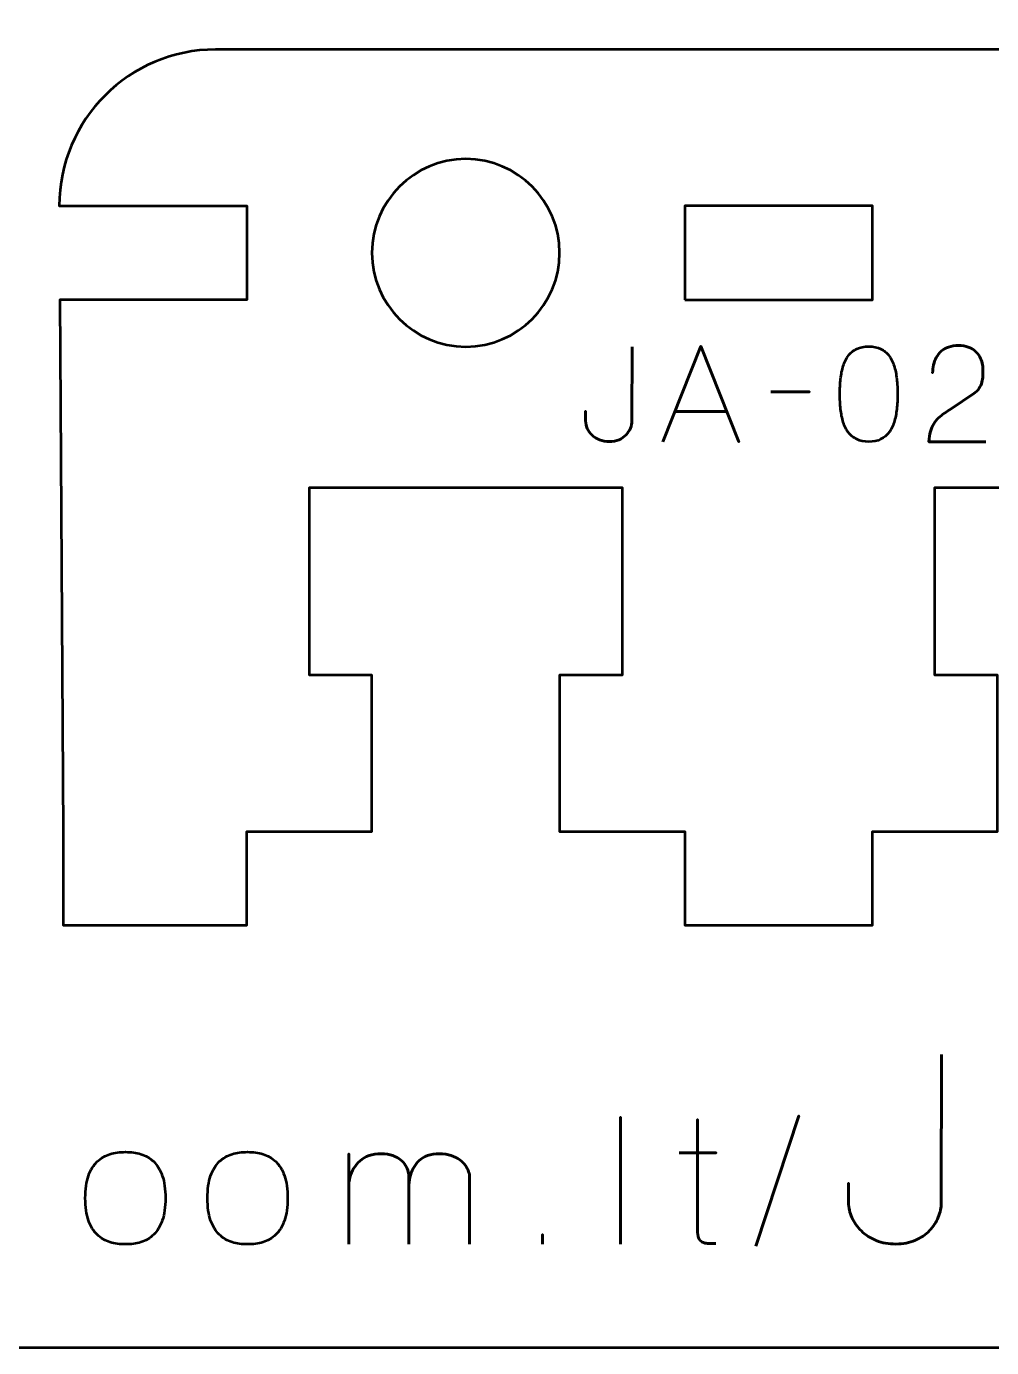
# Model space of a CAD drawing. Header units: centimetres. Extents: x -21 to 0, y -29.7 to 0.
# Drawn here: x -5.555 to -2.469, y -29.7 to -25.476 of the extents above; entities that cross this region are included whole.
import ezdxf

# ---------------------------------------------------------------- set-up
doc = ezdxf.new("R2010")
doc.units = ezdxf.units.CM
doc.header["$MEASUREMENT"] = 0
doc.layers.add('Layer 1', color=7, linetype='Continuous')

msp = doc.modelspace()

# ---------------------------------------------------------------- linework, layer by layer
at = {"layer": 'Layer 1', "color": 250, "lineweight": 53}
msp.add_lwpolyline([(-3.45, -26.35005), (-2.85, -26.35005), (-2.85, -26.05005), (-3.45, -26.05005), (-3.45, -26.35005)], close=True, dxfattribs=at)
at = {"layer": 'Layer 1', "color": 22, "lineweight": 53}
msp.add_open_spline([(-21.00003, -29.19995), (-21.00003, -29.19995), (-21.00003, -0.49992), (-21.00003, -0.49992), (-21.00003, -0.49992), (-21.00003, -0.22295), (-20.77694, 0.00004), (-20.49994, 0.00004), (-20.49994, 0.00004), (-20.49994, 0.00004), (-0.50008, 0.00004), (-0.50008, 0.00004), (-0.50008, 0.00004), (-0.22294, 0.00004), (0.00002, -0.22295), (0.00002, -0.49992), (0.00002, -0.49992), (0.00002, -0.49992), (0.00002, -29.19995), (0.00002, -29.19995), (0.00002, -29.19995), (0.00002, -29.47695), (-0.22294, -29.70004), (-0.50008, -29.70004), (-0.50008, -29.70004), (-0.50008, -29.70004), (-20.49994, -29.70004), (-20.49994, -29.70004), (-20.49994, -29.70004), (-20.77694, -29.70004), (-21.00003, -29.47695), (-21.00003, -29.19995)], degree=3, knots=[0, 0, 0, 0, 0.125, 0.125, 0.125, 0.125, 0.25, 0.25, 0.25, 0.25, 0.375, 0.375, 0.375, 0.375, 0.5, 0.5, 0.5, 0.5, 0.625, 0.625, 0.625, 0.625, 0.75, 0.75, 0.75, 0.75, 0.875, 0.875, 0.875, 0.875, 1, 1, 1, 1], dxfattribs=at)
at = {"layer": 'Layer 1', "color": 114, "lineweight": 53}
msp.add_open_spline([(-1.45, -28.05005), (-1.45, -28.05005), (-1.85, -28.05006), (-1.85, -28.05006), (-1.85, -28.05006), (-1.85, -28.05006), (-1.85, -27.55005), (-1.85, -27.55005), (-1.85, -27.55005), (-1.85, -27.55005), (-1.65, -27.55004), (-1.65, -27.55004), (-1.65, -27.55004), (-1.65, -27.55004), (-1.65, -26.95005), (-1.65, -26.95005), (-1.65, -26.95005), (-2.03333, -26.95005), (-2.26667, -26.95005), (-2.65, -26.95005), (-2.65, -26.95005), (-2.65, -26.95005), (-2.65, -27.55004), (-2.65, -27.55004), (-2.65, -27.55004), (-2.65, -27.55004), (-2.45, -27.55005), (-2.45, -27.55005), (-2.45, -27.55005), (-2.45, -27.55005), (-2.45, -28.05005), (-2.45, -28.05005), (-2.45, -28.05005), (-2.45, -28.05005), (-2.85, -28.05005), (-2.85, -28.05005), (-2.85, -28.05005), (-2.85, -28.05005), (-2.85, -28.35005), (-2.85, -28.35005), (-2.85, -28.35005), (-2.85, -28.35005), (-3.45, -28.35005), (-3.45, -28.35005), (-3.45, -28.35005), (-3.45, -28.35005), (-3.45, -28.05005), (-3.45, -28.05005), (-3.45, -28.05005), (-3.45, -28.05005), (-3.85, -28.05006), (-3.85, -28.05006), (-3.85, -28.05006), (-3.85, -28.05006), (-3.85, -27.55005), (-3.85, -27.55005), (-3.85, -27.55005), (-3.85, -27.55005), (-3.65, -27.55004), (-3.65, -27.55004), (-3.65, -27.55004), (-3.65, -27.55004), (-3.65, -26.95005), (-3.65, -26.95005), (-3.65, -26.95005), (-4.03333, -26.95005), (-4.26667, -26.95005), (-4.65, -26.95005), (-4.65, -26.95005), (-4.65, -26.95005), (-4.65, -27.55004), (-4.65, -27.55004), (-4.65, -27.55004), (-4.65, -27.55004), (-4.45, -27.55005), (-4.45, -27.55005), (-4.45, -27.55005), (-4.45, -27.55005), (-4.45, -28.05005), (-4.45, -28.05005), (-4.45, -28.05005), (-4.45, -28.05005), (-4.85, -28.05005), (-4.85, -28.05005), (-4.85, -28.05005), (-4.85, -28.05005), (-4.85, -28.35005), (-4.85, -28.35005), (-4.85, -28.35005), (-4.85, -28.35005), (-5.4375, -28.35005), (-5.4375, -28.35005), (-5.4375, -28.35005), (-5.4375, -28.35005), (-5.4375, -28.05005), (-5.4375, -28.05005), (-5.4375, -28.05005), (-5.4375, -28.05005), (-5.44812, -26.35005), (-5.44812, -26.35005), (-5.44812, -26.35005), (-5.44812, -26.35005), (-4.85, -26.35005), (-4.85, -26.35005), (-4.85, -26.35005), (-4.85, -26.35005), (-4.85, -26.05005), (-4.85, -26.05005), (-4.85, -26.05005), (-4.85, -26.05005), (-5.45, -26.05005), (-5.45, -26.05005), (-5.45, -26.05005), (-5.45, -25.77396), (-5.22609, -25.55005), (-4.95, -25.55005), (-4.95, -25.55005), (-4.95, -25.55005), (-1.35, -25.55005), (-1.35, -25.55005), (-1.35, -25.55005), (-1.07391, -25.55005), (-0.85, -25.77396), (-0.85, -26.05005), (-0.85, -26.05005), (-0.85, -26.05005), (-1.45, -26.05005), (-1.45, -26.05005), (-1.45, -26.05005), (-1.45, -26.05005), (-1.45, -26.35005), (-1.45, -26.35005), (-1.45, -26.35005), (-1.45, -26.35005), (-0.85, -26.35005), (-0.85, -26.35005), (-0.85, -26.35005), (-0.85, -26.35005), (-0.85, -28.05006), (-0.85, -28.05006), (-0.85, -28.05006), (-0.85, -28.05006), (-0.85, -28.05005), (-0.85, -28.05005), (-0.85, -28.05005), (-0.85, -28.05005), (-0.85, -28.35005), (-0.85, -28.35005), (-0.85, -28.35005), (-0.85, -28.35005), (-1.45, -28.35005), (-1.45, -28.35005), (-1.45, -28.35005), (-1.45, -28.35005), (-1.45, -28.05005), (-1.45, -28.05005)], degree=3, knots=[0, 0, 0, 0, 0.025641, 0.025641, 0.025641, 0.025641, 0.0512821, 0.0512821, 0.0512821, 0.0512821, 0.0769231, 0.0769231, 0.0769231, 0.0769231, 0.1025641, 0.1025641, 0.1025641, 0.1025641, 0.1282051, 0.1282051, 0.1282051, 0.1282051, 0.1538462, 0.1538462, 0.1538462, 0.1538462, 0.1794872, 0.1794872, 0.1794872, 0.1794872, 0.2051282, 0.2051282, 0.2051282, 0.2051282, 0.2307692, 0.2307692, 0.2307692, 0.2307692, 0.2564103, 0.2564103, 0.2564103, 0.2564103, 0.2820513, 0.2820513, 0.2820513, 0.2820513, 0.3076923, 0.3076923, 0.3076923, 0.3076923, 0.3333333, 0.3333333, 0.3333333, 0.3333333, 0.3589744, 0.3589744, 0.3589744, 0.3589744, 0.3846154, 0.3846154, 0.3846154, 0.3846154, 0.4102564, 0.4102564, 0.4102564, 0.4102564, 0.4358974, 0.4358974, 0.4358974, 0.4358974, 0.4615385, 0.4615385, 0.4615385, 0.4615385, 0.4871795, 0.4871795, 0.4871795, 0.4871795, 0.5128205, 0.5128205, 0.5128205, 0.5128205, 0.5384615, 0.5384615, 0.5384615, 0.5384615, 0.5641026, 0.5641026, 0.5641026, 0.5641026, 0.5897436, 0.5897436, 0.5897436, 0.5897436, 0.6153846, 0.6153846, 0.6153846, 0.6153846, 0.6410256, 0.6410256, 0.6410256, 0.6410256, 0.6666667, 0.6666667, 0.6666667, 0.6666667, 0.6923077, 0.6923077, 0.6923077, 0.6923077, 0.7179487, 0.7179487, 0.7179487, 0.7179487, 0.7435897, 0.7435897, 0.7435897, 0.7435897, 0.7692308, 0.7692308, 0.7692308, 0.7692308, 0.7948718, 0.7948718, 0.7948718, 0.7948718, 0.8205128, 0.8205128, 0.8205128, 0.8205128, 0.8461538, 0.8461538, 0.8461538, 0.8461538, 0.8717949, 0.8717949, 0.8717949, 0.8717949, 0.8974359, 0.8974359, 0.8974359, 0.8974359, 0.9230769, 0.9230769, 0.9230769, 0.9230769, 0.9487179, 0.9487179, 0.9487179, 0.9487179, 0.974359, 0.974359, 0.974359, 0.974359, 1, 1, 1, 1], dxfattribs=at)
at = {"layer": 'Layer 1', "color": 250, "lineweight": 53}
msp.add_open_spline([(-3.85, -26.20005), (-3.85, -26.36571), (-3.98434, -26.50005), (-4.15, -26.50005), (-4.15, -26.50005), (-4.31566, -26.50005), (-4.45, -26.36571), (-4.45, -26.20005), (-4.45, -26.20005), (-4.45, -26.03439), (-4.31566, -25.90005), (-4.15, -25.90005), (-4.15, -25.90005), (-3.98434, -25.90005), (-3.85, -26.03439), (-3.85, -26.20005)], degree=3, knots=[0, 0, 0, 0, 0.25, 0.25, 0.25, 0.25, 0.5, 0.5, 0.5, 0.5, 0.75, 0.75, 0.75, 0.75, 1, 1, 1, 1], dxfattribs=at)
at = {"layer": 'Layer 1', "color": 30, "lineweight": 53}
for points, knots in [([(-3.6182, -26.5004), (-3.6182, -26.5004), (-3.61862, -26.73747), (-3.61862, -26.73747), (-3.61862, -26.73747), (-3.61862, -26.74516), (-3.62025, -26.75292), (-3.62335, -26.76061), (-3.62335, -26.76061), (-3.62653, -26.76837), (-3.63118, -26.77543), (-3.63732, -26.78192), (-3.63732, -26.78192), (-3.64353, -26.78834), (-3.65108, -26.79356), (-3.66004, -26.79744), (-3.66004, -26.79744), (-3.66907, -26.80139), (-3.67937, -26.80337), (-3.69101, -26.80351), (-3.69101, -26.80351), (-3.70266, -26.80351), (-3.71317, -26.8016), (-3.72248, -26.79786), (-3.72248, -26.79786), (-3.7318, -26.79405), (-3.73977, -26.78897), (-3.74633, -26.78255), (-3.74633, -26.78255), (-3.75296, -26.77613), (-3.75797, -26.76908), (-3.7615, -26.76124), (-3.7615, -26.76124), (-3.76503, -26.75341), (-3.76679, -26.74551), (-3.76679, -26.73747), (-3.76679, -26.73747), (-3.76679, -26.73747), (-3.76679, -26.70614), (-3.76679, -26.70614), (-3.76679, -26.70614), (-3.76679, -26.70614), (-3.76679, -26.73747), (-3.76679, -26.73747), (-3.76679, -26.73747), (-3.76679, -26.74551), (-3.76503, -26.75341), (-3.7615, -26.76124), (-3.7615, -26.76124), (-3.75797, -26.76908), (-3.75296, -26.77613), (-3.74633, -26.78255), (-3.74633, -26.78255), (-3.73977, -26.78897), (-3.7318, -26.79405), (-3.72248, -26.79786), (-3.72248, -26.79786), (-3.71317, -26.8016), (-3.70266, -26.80351), (-3.69101, -26.80351), (-3.69101, -26.80351), (-3.67937, -26.80337), (-3.66907, -26.80139), (-3.66004, -26.79744), (-3.66004, -26.79744), (-3.65108, -26.79356), (-3.64353, -26.78834), (-3.63732, -26.78192), (-3.63732, -26.78192), (-3.63118, -26.77543), (-3.62653, -26.76837), (-3.62335, -26.76061), (-3.62335, -26.76061), (-3.62025, -26.75292), (-3.61862, -26.74516), (-3.61862, -26.73747), (-3.61862, -26.73747), (-3.61862, -26.73747), (-3.6182, -26.5004), (-3.6182, -26.5004)], [0, 0, 0, 0, 0.05, 0.05, 0.05, 0.05, 0.1, 0.1, 0.1, 0.1, 0.15, 0.15, 0.15, 0.15, 0.2, 0.2, 0.2, 0.2, 0.25, 0.25, 0.25, 0.25, 0.3, 0.3, 0.3, 0.3, 0.35, 0.35, 0.35, 0.35, 0.4, 0.4, 0.4, 0.4, 0.45, 0.45, 0.45, 0.45, 0.5, 0.5, 0.5, 0.5, 0.55, 0.55, 0.55, 0.55, 0.6, 0.6, 0.6, 0.6, 0.65, 0.65, 0.65, 0.65, 0.7, 0.7, 0.7, 0.7, 0.75, 0.75, 0.75, 0.75, 0.8, 0.8, 0.8, 0.8, 0.85, 0.85, 0.85, 0.85, 0.9, 0.9, 0.9, 0.9, 0.95, 0.95, 0.95, 0.95, 1, 1, 1, 1]), ([(-3.51999, -26.80393), (-3.51999, -26.80393), (-3.39892, -26.49871), (-3.39892, -26.49871), (-3.39892, -26.49871), (-3.39892, -26.49871), (-3.27742, -26.80393), (-3.27742, -26.80393), (-3.27742, -26.80393), (-3.27742, -26.80393), (-3.39892, -26.49871), (-3.39892, -26.49871), (-3.39892, -26.49871), (-3.39892, -26.49871), (-3.51999, -26.80393), (-3.51999, -26.80393)], [0, 0, 0, 0, 0.25, 0.25, 0.25, 0.25, 0.5, 0.5, 0.5, 0.5, 0.75, 0.75, 0.75, 0.75, 1, 1, 1, 1]), ([(-2.86171, -26.80393), (-2.8469, -26.80386), (-2.83413, -26.80125), (-2.82347, -26.79617), (-2.82347, -26.79617), (-2.81289, -26.79109), (-2.80407, -26.78382), (-2.79702, -26.77458), (-2.79702, -26.77458), (-2.79003, -26.76527), (-2.78453, -26.75426), (-2.78044, -26.74156), (-2.78044, -26.74156), (-2.77641, -26.72886), (-2.77352, -26.71496), (-2.7719, -26.69972), (-2.7719, -26.69972), (-2.7702, -26.68448), (-2.76936, -26.66846), (-2.76943, -26.65153), (-2.76943, -26.65153), (-2.76936, -26.63467), (-2.7702, -26.61865), (-2.7719, -26.60348), (-2.7719, -26.60348), (-2.77352, -26.58831), (-2.77641, -26.57434), (-2.78044, -26.56164), (-2.78044, -26.56164), (-2.78453, -26.54901), (-2.79003, -26.53801), (-2.79702, -26.52862), (-2.79702, -26.52862), (-2.80407, -26.51931), (-2.81289, -26.51204), (-2.82347, -26.50696), (-2.82347, -26.50696), (-2.83413, -26.50181), (-2.8469, -26.4992), (-2.86171, -26.49913), (-2.86171, -26.49913), (-2.87653, -26.4992), (-2.8893, -26.50181), (-2.89996, -26.50696), (-2.89996, -26.50696), (-2.91054, -26.51204), (-2.91936, -26.51931), (-2.92641, -26.52862), (-2.92641, -26.52862), (-2.9334, -26.53801), (-2.9389, -26.54901), (-2.94299, -26.56164), (-2.94299, -26.56164), (-2.94702, -26.57434), (-2.94991, -26.58831), (-2.95153, -26.60348), (-2.95153, -26.60348), (-2.95322, -26.61865), (-2.95407, -26.63467), (-2.954, -26.65153), (-2.954, -26.65153), (-2.95407, -26.66846), (-2.95322, -26.68448), (-2.95153, -26.69972), (-2.95153, -26.69972), (-2.94991, -26.71496), (-2.94702, -26.72886), (-2.94299, -26.74156), (-2.94299, -26.74156), (-2.9389, -26.75426), (-2.9334, -26.76527), (-2.92641, -26.77458), (-2.92641, -26.77458), (-2.91936, -26.78382), (-2.91054, -26.79109), (-2.89996, -26.79617), (-2.89996, -26.79617), (-2.8893, -26.80125), (-2.87653, -26.80386), (-2.86171, -26.80393)], [0, 0, 0, 0, 0.05, 0.05, 0.05, 0.05, 0.1, 0.1, 0.1, 0.1, 0.15, 0.15, 0.15, 0.15, 0.2, 0.2, 0.2, 0.2, 0.25, 0.25, 0.25, 0.25, 0.3, 0.3, 0.3, 0.3, 0.35, 0.35, 0.35, 0.35, 0.4, 0.4, 0.4, 0.4, 0.45, 0.45, 0.45, 0.45, 0.5, 0.5, 0.5, 0.5, 0.55, 0.55, 0.55, 0.55, 0.6, 0.6, 0.6, 0.6, 0.65, 0.65, 0.65, 0.65, 0.7, 0.7, 0.7, 0.7, 0.75, 0.75, 0.75, 0.75, 0.8, 0.8, 0.8, 0.8, 0.85, 0.85, 0.85, 0.85, 0.9, 0.9, 0.9, 0.9, 0.95, 0.95, 0.95, 0.95, 1, 1, 1, 1]), ([(-2.86171, -26.80393), (-2.8469, -26.80386), (-2.83413, -26.80125), (-2.82347, -26.79617), (-2.82347, -26.79617), (-2.81289, -26.79109), (-2.80407, -26.78382), (-2.79702, -26.77458), (-2.79702, -26.77458), (-2.79003, -26.76527), (-2.78453, -26.75426), (-2.78044, -26.74156), (-2.78044, -26.74156), (-2.77641, -26.72886), (-2.77352, -26.71496), (-2.7719, -26.69972), (-2.7719, -26.69972), (-2.7702, -26.68448), (-2.76936, -26.66846), (-2.76943, -26.65153), (-2.76943, -26.65153), (-2.76936, -26.63467), (-2.7702, -26.61865), (-2.7719, -26.60348), (-2.7719, -26.60348), (-2.77352, -26.58831), (-2.77641, -26.57434), (-2.78044, -26.56164), (-2.78044, -26.56164), (-2.78453, -26.54901), (-2.79003, -26.53801), (-2.79702, -26.52862), (-2.79702, -26.52862), (-2.80407, -26.51931), (-2.81289, -26.51204), (-2.82347, -26.50696), (-2.82347, -26.50696), (-2.83413, -26.50181), (-2.8469, -26.4992), (-2.86171, -26.49913), (-2.86171, -26.49913), (-2.87653, -26.4992), (-2.8893, -26.50181), (-2.89996, -26.50696), (-2.89996, -26.50696), (-2.91054, -26.51204), (-2.91936, -26.51931), (-2.92641, -26.52862), (-2.92641, -26.52862), (-2.9334, -26.53801), (-2.9389, -26.54901), (-2.94299, -26.56164), (-2.94299, -26.56164), (-2.94702, -26.57434), (-2.94991, -26.58831), (-2.95153, -26.60348), (-2.95153, -26.60348), (-2.95322, -26.61865), (-2.95407, -26.63467), (-2.954, -26.65153), (-2.954, -26.65153), (-2.95407, -26.66846), (-2.95322, -26.68448), (-2.95153, -26.69972), (-2.95153, -26.69972), (-2.94991, -26.71496), (-2.94702, -26.72886), (-2.94299, -26.74156), (-2.94299, -26.74156), (-2.9389, -26.75426), (-2.9334, -26.76527), (-2.92641, -26.77458), (-2.92641, -26.77458), (-2.91936, -26.78382), (-2.91054, -26.79109), (-2.89996, -26.79617), (-2.89996, -26.79617), (-2.8893, -26.80125), (-2.87653, -26.80386), (-2.86171, -26.80393)], [0, 0, 0, 0, 0.05, 0.05, 0.05, 0.05, 0.1, 0.1, 0.1, 0.1, 0.15, 0.15, 0.15, 0.15, 0.2, 0.2, 0.2, 0.2, 0.25, 0.25, 0.25, 0.25, 0.3, 0.3, 0.3, 0.3, 0.35, 0.35, 0.35, 0.35, 0.4, 0.4, 0.4, 0.4, 0.45, 0.45, 0.45, 0.45, 0.5, 0.5, 0.5, 0.5, 0.55, 0.55, 0.55, 0.55, 0.6, 0.6, 0.6, 0.6, 0.65, 0.65, 0.65, 0.65, 0.7, 0.7, 0.7, 0.7, 0.75, 0.75, 0.75, 0.75, 0.8, 0.8, 0.8, 0.8, 0.85, 0.85, 0.85, 0.85, 0.9, 0.9, 0.9, 0.9, 0.95, 0.95, 0.95, 0.95, 1, 1, 1, 1]), ([(-2.48749, -26.80393), (-2.48749, -26.80393), (-2.6691, -26.80393), (-2.6691, -26.80393), (-2.6691, -26.80393), (-2.66875, -26.79165), (-2.6672, -26.78079), (-2.66458, -26.77147), (-2.66458, -26.77147), (-2.6619, -26.76216), (-2.65831, -26.75398), (-2.65386, -26.74692), (-2.65386, -26.74692), (-2.64934, -26.73987), (-2.64419, -26.73359), (-2.63834, -26.72808), (-2.63834, -26.72808), (-2.63248, -26.72251), (-2.6262, -26.71743), (-2.61943, -26.71263), (-2.61943, -26.71263), (-2.61266, -26.7079), (-2.60567, -26.70318), (-2.5984, -26.69852), (-2.5984, -26.69852), (-2.5984, -26.69852), (-2.52601, -26.65026), (-2.52601, -26.65026), (-2.52601, -26.65026), (-2.51861, -26.64504), (-2.51282, -26.63933), (-2.50873, -26.63319), (-2.50873, -26.63319), (-2.50457, -26.62705), (-2.50167, -26.62056), (-2.49991, -26.61371), (-2.49991, -26.61371), (-2.49822, -26.60694), (-2.49716, -26.59996), (-2.49681, -26.5929), (-2.49681, -26.5929), (-2.49645, -26.58577), (-2.49631, -26.57865), (-2.49638, -26.57152), (-2.49638, -26.57152), (-2.49638, -26.56567), (-2.49716, -26.55939), (-2.49871, -26.55261), (-2.49871, -26.55261), (-2.50033, -26.54591), (-2.50287, -26.53921), (-2.50647, -26.53258), (-2.50647, -26.53258), (-2.51007, -26.52594), (-2.51487, -26.51988), (-2.52086, -26.51437), (-2.52086, -26.51437), (-2.52686, -26.50894), (-2.53427, -26.50457), (-2.54309, -26.50125), (-2.54309, -26.50125), (-2.55191, -26.49793), (-2.56228, -26.49624), (-2.57427, -26.49617), (-2.57427, -26.49617), (-2.58634, -26.49624), (-2.59699, -26.49793), (-2.60617, -26.50118), (-2.60617, -26.50118), (-2.61534, -26.50442), (-2.62317, -26.50894), (-2.62966, -26.51465), (-2.62966, -26.51465), (-2.63615, -26.52037), (-2.64137, -26.527), (-2.64546, -26.53441), (-2.64546, -26.53441), (-2.64956, -26.54182), (-2.65252, -26.54972), (-2.65442, -26.55805), (-2.65442, -26.55805), (-2.65633, -26.56637), (-2.65725, -26.57484), (-2.65725, -26.58338), (-2.65725, -26.58338), (-2.65725, -26.57484), (-2.65633, -26.56637), (-2.65442, -26.55805), (-2.65442, -26.55805), (-2.65252, -26.54972), (-2.64956, -26.54182), (-2.64546, -26.53441), (-2.64546, -26.53441), (-2.64137, -26.527), (-2.63615, -26.52037), (-2.62966, -26.51465), (-2.62966, -26.51465), (-2.62317, -26.50894), (-2.61534, -26.50442), (-2.60617, -26.50118), (-2.60617, -26.50118), (-2.59699, -26.49793), (-2.58634, -26.49624), (-2.57427, -26.49617), (-2.57427, -26.49617), (-2.56228, -26.49624), (-2.55191, -26.49793), (-2.54309, -26.50125), (-2.54309, -26.50125), (-2.53427, -26.50457), (-2.52686, -26.50894), (-2.52086, -26.51437), (-2.52086, -26.51437), (-2.51487, -26.51988), (-2.51007, -26.52594), (-2.50647, -26.53258), (-2.50647, -26.53258), (-2.50287, -26.53921), (-2.50033, -26.54591), (-2.49871, -26.55261), (-2.49871, -26.55261), (-2.49716, -26.55939), (-2.49638, -26.56567), (-2.49638, -26.57152), (-2.49638, -26.57152), (-2.49631, -26.57865), (-2.49645, -26.58577), (-2.49681, -26.5929), (-2.49681, -26.5929), (-2.49716, -26.59996), (-2.49822, -26.60694), (-2.49991, -26.61371), (-2.49991, -26.61371), (-2.50167, -26.62056), (-2.50457, -26.62705), (-2.50873, -26.63319), (-2.50873, -26.63319), (-2.51282, -26.63933), (-2.51861, -26.64504), (-2.52601, -26.65026), (-2.52601, -26.65026), (-2.52601, -26.65026), (-2.5984, -26.69852), (-2.5984, -26.69852), (-2.5984, -26.69852), (-2.60567, -26.70318), (-2.61266, -26.7079), (-2.61943, -26.71263), (-2.61943, -26.71263), (-2.6262, -26.71743), (-2.63248, -26.72251), (-2.63834, -26.72808), (-2.63834, -26.72808), (-2.64419, -26.73359), (-2.64934, -26.73987), (-2.65386, -26.74692), (-2.65386, -26.74692), (-2.65831, -26.75398), (-2.6619, -26.76216), (-2.66458, -26.77147), (-2.66458, -26.77147), (-2.6672, -26.78079), (-2.66875, -26.79165), (-2.6691, -26.80393), (-2.6691, -26.80393), (-2.6691, -26.80393), (-2.48749, -26.80393), (-2.48749, -26.80393)], [0, 0, 0, 0, 0.0238095, 0.0238095, 0.0238095, 0.0238095, 0.047619, 0.047619, 0.047619, 0.047619, 0.0714286, 0.0714286, 0.0714286, 0.0714286, 0.0952381, 0.0952381, 0.0952381, 0.0952381, 0.1190476, 0.1190476, 0.1190476, 0.1190476, 0.1428571, 0.1428571, 0.1428571, 0.1428571, 0.1666667, 0.1666667, 0.1666667, 0.1666667, 0.1904762, 0.1904762, 0.1904762, 0.1904762, 0.2142857, 0.2142857, 0.2142857, 0.2142857, 0.2380952, 0.2380952, 0.2380952, 0.2380952, 0.2619048, 0.2619048, 0.2619048, 0.2619048, 0.2857143, 0.2857143, 0.2857143, 0.2857143, 0.3095238, 0.3095238, 0.3095238, 0.3095238, 0.3333333, 0.3333333, 0.3333333, 0.3333333, 0.3571429, 0.3571429, 0.3571429, 0.3571429, 0.3809524, 0.3809524, 0.3809524, 0.3809524, 0.4047619, 0.4047619, 0.4047619, 0.4047619, 0.4285714, 0.4285714, 0.4285714, 0.4285714, 0.452381, 0.452381, 0.452381, 0.452381, 0.4761905, 0.4761905, 0.4761905, 0.4761905, 0.5, 0.5, 0.5, 0.5, 0.5238095, 0.5238095, 0.5238095, 0.5238095, 0.547619, 0.547619, 0.547619, 0.547619, 0.5714286, 0.5714286, 0.5714286, 0.5714286, 0.5952381, 0.5952381, 0.5952381, 0.5952381, 0.6190476, 0.6190476, 0.6190476, 0.6190476, 0.6428571, 0.6428571, 0.6428571, 0.6428571, 0.6666667, 0.6666667, 0.6666667, 0.6666667, 0.6904762, 0.6904762, 0.6904762, 0.6904762, 0.7142857, 0.7142857, 0.7142857, 0.7142857, 0.7380952, 0.7380952, 0.7380952, 0.7380952, 0.7619048, 0.7619048, 0.7619048, 0.7619048, 0.7857143, 0.7857143, 0.7857143, 0.7857143, 0.8095238, 0.8095238, 0.8095238, 0.8095238, 0.8333333, 0.8333333, 0.8333333, 0.8333333, 0.8571429, 0.8571429, 0.8571429, 0.8571429, 0.8809524, 0.8809524, 0.8809524, 0.8809524, 0.9047619, 0.9047619, 0.9047619, 0.9047619, 0.9285714, 0.9285714, 0.9285714, 0.9285714, 0.952381, 0.952381, 0.952381, 0.952381, 0.9761905, 0.9761905, 0.9761905, 0.9761905, 1, 1, 1, 1]), ([(-3.17413, -26.64433), (-3.17413, -26.64433), (-3.05094, -26.64433), (-3.05094, -26.64433), (-3.05094, -26.64433), (-3.05094, -26.64433), (-3.17413, -26.64433), (-3.17413, -26.64433)], [0, 0, 0, 0, 0.5, 0.5, 0.5, 0.5, 1, 1, 1, 1]), ([(-3.48189, -26.70783), (-3.48189, -26.70783), (-3.31595, -26.70783), (-3.31595, -26.70783), (-3.31595, -26.70783), (-3.31595, -26.70783), (-3.48189, -26.70783), (-3.48189, -26.70783)], [0, 0, 0, 0, 0.5, 0.5, 0.5, 0.5, 1, 1, 1, 1]), ([(-2.62881, -28.76286), (-2.62881, -28.76286), (-2.62966, -29.23699), (-2.62966, -29.23699), (-2.62966, -29.23699), (-2.62966, -29.25237), (-2.6329, -29.2679), (-2.63911, -29.28328), (-2.63911, -29.28328), (-2.64546, -29.2988), (-2.65477, -29.31291), (-2.66705, -29.32589), (-2.66705, -29.32589), (-2.67947, -29.33873), (-2.69457, -29.34918), (-2.71249, -29.35694), (-2.71249, -29.35694), (-2.73055, -29.36484), (-2.75115, -29.36879), (-2.77444, -29.36907), (-2.77444, -29.36907), (-2.79772, -29.36907), (-2.81874, -29.36526), (-2.83737, -29.35778), (-2.83737, -29.35778), (-2.856, -29.35016), (-2.87194, -29.34), (-2.88507, -29.32716), (-2.88507, -29.32716), (-2.89833, -29.31432), (-2.90835, -29.30021), (-2.91541, -29.28455), (-2.91541, -29.28455), (-2.92246, -29.26888), (-2.92599, -29.25308), (-2.92599, -29.23699), (-2.92599, -29.23699), (-2.92599, -29.23699), (-2.92599, -29.17434), (-2.92599, -29.17434), (-2.92599, -29.17434), (-2.92599, -29.17434), (-2.92599, -29.23699), (-2.92599, -29.23699), (-2.92599, -29.23699), (-2.92599, -29.25308), (-2.92246, -29.26888), (-2.91541, -29.28455), (-2.91541, -29.28455), (-2.90835, -29.30021), (-2.89833, -29.31432), (-2.88507, -29.32716), (-2.88507, -29.32716), (-2.87194, -29.34), (-2.856, -29.35016), (-2.83737, -29.35778), (-2.83737, -29.35778), (-2.81874, -29.36526), (-2.79772, -29.36907), (-2.77444, -29.36907), (-2.77444, -29.36907), (-2.75115, -29.36879), (-2.73055, -29.36484), (-2.71249, -29.35694), (-2.71249, -29.35694), (-2.69457, -29.34918), (-2.67947, -29.33873), (-2.66705, -29.32589), (-2.66705, -29.32589), (-2.65477, -29.31291), (-2.64546, -29.2988), (-2.63911, -29.28328), (-2.63911, -29.28328), (-2.6329, -29.2679), (-2.62966, -29.25237), (-2.62966, -29.23699), (-2.62966, -29.23699), (-2.62966, -29.23699), (-2.62881, -28.76286), (-2.62881, -28.76286)], [0, 0, 0, 0, 0.05, 0.05, 0.05, 0.05, 0.1, 0.1, 0.1, 0.1, 0.15, 0.15, 0.15, 0.15, 0.2, 0.2, 0.2, 0.2, 0.25, 0.25, 0.25, 0.25, 0.3, 0.3, 0.3, 0.3, 0.35, 0.35, 0.35, 0.35, 0.4, 0.4, 0.4, 0.4, 0.45, 0.45, 0.45, 0.45, 0.5, 0.5, 0.5, 0.5, 0.55, 0.55, 0.55, 0.55, 0.6, 0.6, 0.6, 0.6, 0.65, 0.65, 0.65, 0.65, 0.7, 0.7, 0.7, 0.7, 0.75, 0.75, 0.75, 0.75, 0.8, 0.8, 0.8, 0.8, 0.85, 0.85, 0.85, 0.85, 0.9, 0.9, 0.9, 0.9, 0.95, 0.95, 0.95, 0.95, 1, 1, 1, 1]), ([(-3.65582, -29.36992), (-3.65582, -29.36992), (-3.65582, -28.96296), (-3.65582, -28.96296), (-3.65582, -28.96296), (-3.65582, -28.96296), (-3.65582, -29.36992), (-3.65582, -29.36992)], [0, 0, 0, 0, 0.5, 0.5, 0.5, 0.5, 1, 1, 1, 1]), ([(-3.35102, -29.3671), (-3.35798, -29.36766), (-3.36494, -29.36785), (-3.37172, -29.36766), (-3.37172, -29.36766), (-3.37849, -29.36747), (-3.38461, -29.36644), (-3.39016, -29.36437), (-3.39016, -29.36437), (-3.39571, -29.36239), (-3.40013, -29.35882), (-3.40351, -29.35374), (-3.40351, -29.35374), (-3.40681, -29.34866), (-3.4085, -29.34142), (-3.40859, -29.3321), (-3.40859, -29.3321), (-3.40859, -29.32768), (-3.40859, -29.32016), (-3.40859, -29.30962), (-3.40859, -29.30962), (-3.40859, -29.29899), (-3.40859, -29.28619), (-3.40859, -29.27105), (-3.40859, -29.27105), (-3.40859, -29.2559), (-3.40859, -29.23935), (-3.40859, -29.22138), (-3.40859, -29.22138), (-3.40859, -29.20341), (-3.40859, -29.18488), (-3.40859, -29.16569), (-3.40859, -29.16569), (-3.40859, -29.1465), (-3.40859, -29.12759), (-3.40859, -29.10887), (-3.40859, -29.10887), (-3.40859, -29.09015), (-3.40859, -29.07255), (-3.40859, -29.056), (-3.40859, -29.056), (-3.40859, -29.03944), (-3.40859, -29.02476), (-3.40859, -29.01207), (-3.40859, -29.01207), (-3.40859, -28.99927), (-3.40859, -28.9893), (-3.40859, -28.98196), (-3.40859, -28.98196), (-3.40859, -28.97472), (-3.40859, -28.97095), (-3.40859, -28.97086), (-3.40859, -28.97086), (-3.40859, -28.97095), (-3.40859, -28.97472), (-3.40859, -28.98196), (-3.40859, -28.98196), (-3.40859, -28.9893), (-3.40859, -28.99927), (-3.40859, -29.01207), (-3.40859, -29.01207), (-3.40859, -29.02476), (-3.40859, -29.03944), (-3.40859, -29.056), (-3.40859, -29.056), (-3.40859, -29.07255), (-3.40859, -29.09015), (-3.40859, -29.10887), (-3.40859, -29.10887), (-3.40859, -29.12759), (-3.40859, -29.1465), (-3.40859, -29.16569), (-3.40859, -29.16569), (-3.40859, -29.18488), (-3.40859, -29.20341), (-3.40859, -29.22138), (-3.40859, -29.22138), (-3.40859, -29.23935), (-3.40859, -29.2559), (-3.40859, -29.27105), (-3.40859, -29.27105), (-3.40859, -29.28619), (-3.40859, -29.29899), (-3.40859, -29.30962), (-3.40859, -29.30962), (-3.40859, -29.32016), (-3.40859, -29.32768), (-3.40859, -29.3321), (-3.40859, -29.3321), (-3.4085, -29.34142), (-3.40681, -29.34866), (-3.40351, -29.35374), (-3.40351, -29.35374), (-3.40013, -29.35882), (-3.39571, -29.36239), (-3.39016, -29.36437), (-3.39016, -29.36437), (-3.38461, -29.36644), (-3.37849, -29.36747), (-3.37172, -29.36766), (-3.37172, -29.36766), (-3.36494, -29.36785), (-3.35798, -29.36766), (-3.35102, -29.3671)], [0, 0, 0, 0, 0.0384615, 0.0384615, 0.0384615, 0.0384615, 0.0769231, 0.0769231, 0.0769231, 0.0769231, 0.1153846, 0.1153846, 0.1153846, 0.1153846, 0.1538462, 0.1538462, 0.1538462, 0.1538462, 0.1923077, 0.1923077, 0.1923077, 0.1923077, 0.2307692, 0.2307692, 0.2307692, 0.2307692, 0.2692308, 0.2692308, 0.2692308, 0.2692308, 0.3076923, 0.3076923, 0.3076923, 0.3076923, 0.3461538, 0.3461538, 0.3461538, 0.3461538, 0.3846154, 0.3846154, 0.3846154, 0.3846154, 0.4230769, 0.4230769, 0.4230769, 0.4230769, 0.4615385, 0.4615385, 0.4615385, 0.4615385, 0.5, 0.5, 0.5, 0.5, 0.5384615, 0.5384615, 0.5384615, 0.5384615, 0.5769231, 0.5769231, 0.5769231, 0.5769231, 0.6153846, 0.6153846, 0.6153846, 0.6153846, 0.6538462, 0.6538462, 0.6538462, 0.6538462, 0.6923077, 0.6923077, 0.6923077, 0.6923077, 0.7307692, 0.7307692, 0.7307692, 0.7307692, 0.7692308, 0.7692308, 0.7692308, 0.7692308, 0.8076923, 0.8076923, 0.8076923, 0.8076923, 0.8461538, 0.8461538, 0.8461538, 0.8461538, 0.8846154, 0.8846154, 0.8846154, 0.8846154, 0.9230769, 0.9230769, 0.9230769, 0.9230769, 0.9615385, 0.9615385, 0.9615385, 0.9615385, 1, 1, 1, 1]), ([(-3.22289, -29.37556), (-3.22289, -29.37556), (-3.0846, -28.95901), (-3.0846, -28.95901), (-3.0846, -28.95901), (-3.0846, -28.95901), (-3.22289, -29.37556), (-3.22289, -29.37556)], [0, 0, 0, 0, 0.5, 0.5, 0.5, 0.5, 1, 1, 1, 1]), ([(-5.23851, -29.36992), (-5.22073, -29.37001), (-5.20418, -29.36776), (-5.18875, -29.36296), (-5.18875, -29.36296), (-5.17332, -29.35816), (-5.15968, -29.35016), (-5.14801, -29.33897), (-5.14801, -29.33897), (-5.13625, -29.32778), (-5.12713, -29.31263), (-5.12045, -29.29344), (-5.12045, -29.29344), (-5.11387, -29.27434), (-5.11048, -29.25054), (-5.11038, -29.22204), (-5.11038, -29.22204), (-5.11048, -29.19363), (-5.11387, -29.16992), (-5.12045, -29.15092), (-5.12045, -29.15092), (-5.12713, -29.13191), (-5.13625, -29.11677), (-5.14801, -29.10557), (-5.14801, -29.10557), (-5.15968, -29.09447), (-5.17332, -29.08648), (-5.18875, -29.08168), (-5.18875, -29.08168), (-5.20418, -29.07688), (-5.22073, -29.07462), (-5.23851, -29.07472), (-5.23851, -29.07472), (-5.2561, -29.07462), (-5.27266, -29.07688), (-5.28809, -29.08168), (-5.28809, -29.08168), (-5.30352, -29.08648), (-5.31706, -29.09447), (-5.32882, -29.10557), (-5.32882, -29.10557), (-5.34058, -29.11677), (-5.3498, -29.13191), (-5.35648, -29.15092), (-5.35648, -29.15092), (-5.36316, -29.16992), (-5.36655, -29.19363), (-5.36664, -29.22204), (-5.36664, -29.22204), (-5.36655, -29.25054), (-5.36316, -29.27434), (-5.35648, -29.29344), (-5.35648, -29.29344), (-5.3498, -29.31263), (-5.34058, -29.32778), (-5.32882, -29.33897), (-5.32882, -29.33897), (-5.31706, -29.35016), (-5.30352, -29.35816), (-5.28809, -29.36296), (-5.28809, -29.36296), (-5.27266, -29.36776), (-5.2561, -29.37001), (-5.23851, -29.36992)], [0, 0, 0, 0, 0.0625, 0.0625, 0.0625, 0.0625, 0.125, 0.125, 0.125, 0.125, 0.1875, 0.1875, 0.1875, 0.1875, 0.25, 0.25, 0.25, 0.25, 0.3125, 0.3125, 0.3125, 0.3125, 0.375, 0.375, 0.375, 0.375, 0.4375, 0.4375, 0.4375, 0.4375, 0.5, 0.5, 0.5, 0.5, 0.5625, 0.5625, 0.5625, 0.5625, 0.625, 0.625, 0.625, 0.625, 0.6875, 0.6875, 0.6875, 0.6875, 0.75, 0.75, 0.75, 0.75, 0.8125, 0.8125, 0.8125, 0.8125, 0.875, 0.875, 0.875, 0.875, 0.9375, 0.9375, 0.9375, 0.9375, 1, 1, 1, 1]), ([(-5.23851, -29.36992), (-5.22073, -29.37001), (-5.20418, -29.36776), (-5.18875, -29.36296), (-5.18875, -29.36296), (-5.17332, -29.35816), (-5.15968, -29.35016), (-5.14801, -29.33897), (-5.14801, -29.33897), (-5.13625, -29.32778), (-5.12713, -29.31263), (-5.12045, -29.29344), (-5.12045, -29.29344), (-5.11387, -29.27434), (-5.11048, -29.25054), (-5.11038, -29.22204), (-5.11038, -29.22204), (-5.11048, -29.19363), (-5.11387, -29.16992), (-5.12045, -29.15092), (-5.12045, -29.15092), (-5.12713, -29.13191), (-5.13625, -29.11677), (-5.14801, -29.10557), (-5.14801, -29.10557), (-5.15968, -29.09447), (-5.17332, -29.08648), (-5.18875, -29.08168), (-5.18875, -29.08168), (-5.20418, -29.07688), (-5.22073, -29.07462), (-5.23851, -29.07472), (-5.23851, -29.07472), (-5.2561, -29.07462), (-5.27266, -29.07688), (-5.28809, -29.08168), (-5.28809, -29.08168), (-5.30352, -29.08648), (-5.31706, -29.09447), (-5.32882, -29.10557), (-5.32882, -29.10557), (-5.34058, -29.11677), (-5.3498, -29.13191), (-5.35648, -29.15092), (-5.35648, -29.15092), (-5.36316, -29.16992), (-5.36655, -29.19363), (-5.36664, -29.22204), (-5.36664, -29.22204), (-5.36655, -29.25054), (-5.36316, -29.27434), (-5.35648, -29.29344), (-5.35648, -29.29344), (-5.3498, -29.31263), (-5.34058, -29.32778), (-5.32882, -29.33897), (-5.32882, -29.33897), (-5.31706, -29.35016), (-5.30352, -29.35816), (-5.28809, -29.36296), (-5.28809, -29.36296), (-5.27266, -29.36776), (-5.2561, -29.37001), (-5.23851, -29.36992)], [0, 0, 0, 0, 0.0625, 0.0625, 0.0625, 0.0625, 0.125, 0.125, 0.125, 0.125, 0.1875, 0.1875, 0.1875, 0.1875, 0.25, 0.25, 0.25, 0.25, 0.3125, 0.3125, 0.3125, 0.3125, 0.375, 0.375, 0.375, 0.375, 0.4375, 0.4375, 0.4375, 0.4375, 0.5, 0.5, 0.5, 0.5, 0.5625, 0.5625, 0.5625, 0.5625, 0.625, 0.625, 0.625, 0.625, 0.6875, 0.6875, 0.6875, 0.6875, 0.75, 0.75, 0.75, 0.75, 0.8125, 0.8125, 0.8125, 0.8125, 0.875, 0.875, 0.875, 0.875, 0.9375, 0.9375, 0.9375, 0.9375, 1, 1, 1, 1]), ([(-4.84792, -29.36992), (-4.83014, -29.37001), (-4.81359, -29.36776), (-4.79816, -29.36296), (-4.79816, -29.36296), (-4.78273, -29.35816), (-4.76909, -29.35016), (-4.75742, -29.33897), (-4.75742, -29.33897), (-4.74566, -29.32778), (-4.73654, -29.31263), (-4.72986, -29.29344), (-4.72986, -29.29344), (-4.72328, -29.27434), (-4.71989, -29.25054), (-4.71979, -29.22204), (-4.71979, -29.22204), (-4.71989, -29.19363), (-4.72328, -29.16992), (-4.72986, -29.15092), (-4.72986, -29.15092), (-4.73654, -29.13191), (-4.74566, -29.11677), (-4.75742, -29.10557), (-4.75742, -29.10557), (-4.76909, -29.09447), (-4.78273, -29.08648), (-4.79816, -29.08168), (-4.79816, -29.08168), (-4.81359, -29.07688), (-4.83014, -29.07462), (-4.84792, -29.07472), (-4.84792, -29.07472), (-4.86551, -29.07462), (-4.88207, -29.07688), (-4.8975, -29.08168), (-4.8975, -29.08168), (-4.91293, -29.08648), (-4.92647, -29.09447), (-4.93823, -29.10557), (-4.93823, -29.10557), (-4.94999, -29.11677), (-4.95921, -29.13191), (-4.96589, -29.15092), (-4.96589, -29.15092), (-4.97257, -29.16992), (-4.97596, -29.19363), (-4.97605, -29.22204), (-4.97605, -29.22204), (-4.97596, -29.25054), (-4.97257, -29.27434), (-4.96589, -29.29344), (-4.96589, -29.29344), (-4.95921, -29.31263), (-4.94999, -29.32778), (-4.93823, -29.33897), (-4.93823, -29.33897), (-4.92647, -29.35016), (-4.91293, -29.35816), (-4.8975, -29.36296), (-4.8975, -29.36296), (-4.88207, -29.36776), (-4.86551, -29.37001), (-4.84792, -29.36992)], [0, 0, 0, 0, 0.0625, 0.0625, 0.0625, 0.0625, 0.125, 0.125, 0.125, 0.125, 0.1875, 0.1875, 0.1875, 0.1875, 0.25, 0.25, 0.25, 0.25, 0.3125, 0.3125, 0.3125, 0.3125, 0.375, 0.375, 0.375, 0.375, 0.4375, 0.4375, 0.4375, 0.4375, 0.5, 0.5, 0.5, 0.5, 0.5625, 0.5625, 0.5625, 0.5625, 0.625, 0.625, 0.625, 0.625, 0.6875, 0.6875, 0.6875, 0.6875, 0.75, 0.75, 0.75, 0.75, 0.8125, 0.8125, 0.8125, 0.8125, 0.875, 0.875, 0.875, 0.875, 0.9375, 0.9375, 0.9375, 0.9375, 1, 1, 1, 1]), ([(-4.84792, -29.36992), (-4.83014, -29.37001), (-4.81359, -29.36776), (-4.79816, -29.36296), (-4.79816, -29.36296), (-4.78273, -29.35816), (-4.76909, -29.35016), (-4.75742, -29.33897), (-4.75742, -29.33897), (-4.74566, -29.32778), (-4.73654, -29.31263), (-4.72986, -29.29344), (-4.72986, -29.29344), (-4.72328, -29.27434), (-4.71989, -29.25054), (-4.71979, -29.22204), (-4.71979, -29.22204), (-4.71989, -29.19363), (-4.72328, -29.16992), (-4.72986, -29.15092), (-4.72986, -29.15092), (-4.73654, -29.13191), (-4.74566, -29.11677), (-4.75742, -29.10557), (-4.75742, -29.10557), (-4.76909, -29.09447), (-4.78273, -29.08648), (-4.79816, -29.08168), (-4.79816, -29.08168), (-4.81359, -29.07688), (-4.83014, -29.07462), (-4.84792, -29.07472), (-4.84792, -29.07472), (-4.86551, -29.07462), (-4.88207, -29.07688), (-4.8975, -29.08168), (-4.8975, -29.08168), (-4.91293, -29.08648), (-4.92647, -29.09447), (-4.93823, -29.10557), (-4.93823, -29.10557), (-4.94999, -29.11677), (-4.95921, -29.13191), (-4.96589, -29.15092), (-4.96589, -29.15092), (-4.97257, -29.16992), (-4.97596, -29.19363), (-4.97605, -29.22204), (-4.97605, -29.22204), (-4.97596, -29.25054), (-4.97257, -29.27434), (-4.96589, -29.29344), (-4.96589, -29.29344), (-4.95921, -29.31263), (-4.94999, -29.32778), (-4.93823, -29.33897), (-4.93823, -29.33897), (-4.92647, -29.35016), (-4.91293, -29.35816), (-4.8975, -29.36296), (-4.8975, -29.36296), (-4.88207, -29.36776), (-4.86551, -29.37001), (-4.84792, -29.36992)], [0, 0, 0, 0, 0.0625, 0.0625, 0.0625, 0.0625, 0.125, 0.125, 0.125, 0.125, 0.1875, 0.1875, 0.1875, 0.1875, 0.25, 0.25, 0.25, 0.25, 0.3125, 0.3125, 0.3125, 0.3125, 0.375, 0.375, 0.375, 0.375, 0.4375, 0.4375, 0.4375, 0.4375, 0.5, 0.5, 0.5, 0.5, 0.5625, 0.5625, 0.5625, 0.5625, 0.625, 0.625, 0.625, 0.625, 0.6875, 0.6875, 0.6875, 0.6875, 0.75, 0.75, 0.75, 0.75, 0.8125, 0.8125, 0.8125, 0.8125, 0.875, 0.875, 0.875, 0.875, 0.9375, 0.9375, 0.9375, 0.9375, 1, 1, 1, 1]), ([(-4.33203, -29.36992), (-4.33203, -29.36983), (-4.33203, -29.3671), (-4.33203, -29.36174), (-4.33203, -29.36174), (-4.33203, -29.35647), (-4.33203, -29.34922), (-4.33203, -29.3401), (-4.33203, -29.3401), (-4.33203, -29.33088), (-4.33203, -29.32053), (-4.33203, -29.30887), (-4.33203, -29.30887), (-4.33203, -29.2973), (-4.33203, -29.28516), (-4.33203, -29.27237), (-4.33203, -29.27237), (-4.33203, -29.25967), (-4.33203, -29.24715), (-4.33203, -29.23474), (-4.33203, -29.23474), (-4.33203, -29.22232), (-4.33203, -29.21065), (-4.33203, -29.19993), (-4.33203, -29.19993), (-4.33203, -29.18911), (-4.33203, -29.17989), (-4.33203, -29.17208), (-4.33203, -29.17208), (-4.33203, -29.16437), (-4.33203, -29.15882), (-4.33203, -29.15543), (-4.33203, -29.15543), (-4.33193, -29.15016), (-4.33278, -29.14424), (-4.33438, -29.13775), (-4.33438, -29.13775), (-4.33598, -29.13116), (-4.33871, -29.12458), (-4.34256, -29.11799), (-4.34256, -29.11799), (-4.34642, -29.11131), (-4.35178, -29.1052), (-4.35846, -29.09955), (-4.35846, -29.09955), (-4.36523, -29.09391), (-4.3737, -29.08939), (-4.38386, -29.08591), (-4.38386, -29.08591), (-4.39412, -29.08243), (-4.40634, -29.08055), (-4.42064, -29.08036), (-4.42064, -29.08036), (-4.43494, -29.08036), (-4.44774, -29.08234), (-4.45893, -29.08629), (-4.45893, -29.08629), (-4.47022, -29.09033), (-4.47991, -29.09588), (-4.48819, -29.10294), (-4.48819, -29.10294), (-4.49637, -29.11), (-4.50324, -29.11809), (-4.5086, -29.1273), (-4.5086, -29.1273), (-4.51396, -29.13643), (-4.51792, -29.14612), (-4.52055, -29.15647), (-4.52055, -29.15647), (-4.52318, -29.16672), (-4.5245, -29.17716), (-4.5245, -29.18761), (-4.5245, -29.18761), (-4.5245, -29.17716), (-4.52318, -29.16672), (-4.52055, -29.15647), (-4.52055, -29.15647), (-4.51792, -29.14612), (-4.51396, -29.13643), (-4.5086, -29.1273), (-4.5086, -29.1273), (-4.50324, -29.11809), (-4.49637, -29.11), (-4.48819, -29.10294), (-4.48819, -29.10294), (-4.47991, -29.09588), (-4.47022, -29.09033), (-4.45893, -29.08629), (-4.45893, -29.08629), (-4.44774, -29.08234), (-4.43494, -29.08036), (-4.42064, -29.08036), (-4.42064, -29.08036), (-4.40634, -29.08055), (-4.39412, -29.08243), (-4.38386, -29.08591), (-4.38386, -29.08591), (-4.3737, -29.08939), (-4.36523, -29.09391), (-4.35846, -29.09955), (-4.35846, -29.09955), (-4.35178, -29.1052), (-4.34642, -29.11131), (-4.34256, -29.11799), (-4.34256, -29.11799), (-4.33871, -29.12458), (-4.33598, -29.13116), (-4.33438, -29.13775), (-4.33438, -29.13775), (-4.33278, -29.14424), (-4.33193, -29.15016), (-4.33203, -29.15543), (-4.33203, -29.15543), (-4.33203, -29.15882), (-4.33203, -29.16437), (-4.33203, -29.17208), (-4.33203, -29.17208), (-4.33203, -29.17989), (-4.33203, -29.18911), (-4.33203, -29.19993), (-4.33203, -29.19993), (-4.33203, -29.21065), (-4.33203, -29.22232), (-4.33203, -29.23474), (-4.33203, -29.23474), (-4.33203, -29.24715), (-4.33203, -29.25967), (-4.33203, -29.27237), (-4.33203, -29.27237), (-4.33203, -29.28516), (-4.33203, -29.2973), (-4.33203, -29.30887), (-4.33203, -29.30887), (-4.33203, -29.32053), (-4.33203, -29.33088), (-4.33203, -29.3401), (-4.33203, -29.3401), (-4.33203, -29.34922), (-4.33203, -29.35647), (-4.33203, -29.36174), (-4.33203, -29.36174), (-4.33203, -29.3671), (-4.33203, -29.36983), (-4.33203, -29.36992)], [0, 0, 0, 0, 0.0277778, 0.0277778, 0.0277778, 0.0277778, 0.0555556, 0.0555556, 0.0555556, 0.0555556, 0.0833333, 0.0833333, 0.0833333, 0.0833333, 0.1111111, 0.1111111, 0.1111111, 0.1111111, 0.1388889, 0.1388889, 0.1388889, 0.1388889, 0.1666667, 0.1666667, 0.1666667, 0.1666667, 0.1944444, 0.1944444, 0.1944444, 0.1944444, 0.2222222, 0.2222222, 0.2222222, 0.2222222, 0.25, 0.25, 0.25, 0.25, 0.2777778, 0.2777778, 0.2777778, 0.2777778, 0.3055556, 0.3055556, 0.3055556, 0.3055556, 0.3333333, 0.3333333, 0.3333333, 0.3333333, 0.3611111, 0.3611111, 0.3611111, 0.3611111, 0.3888889, 0.3888889, 0.3888889, 0.3888889, 0.4166667, 0.4166667, 0.4166667, 0.4166667, 0.4444444, 0.4444444, 0.4444444, 0.4444444, 0.4722222, 0.4722222, 0.4722222, 0.4722222, 0.5, 0.5, 0.5, 0.5, 0.5277778, 0.5277778, 0.5277778, 0.5277778, 0.5555556, 0.5555556, 0.5555556, 0.5555556, 0.5833333, 0.5833333, 0.5833333, 0.5833333, 0.6111111, 0.6111111, 0.6111111, 0.6111111, 0.6388889, 0.6388889, 0.6388889, 0.6388889, 0.6666667, 0.6666667, 0.6666667, 0.6666667, 0.6944444, 0.6944444, 0.6944444, 0.6944444, 0.7222222, 0.7222222, 0.7222222, 0.7222222, 0.75, 0.75, 0.75, 0.75, 0.7777778, 0.7777778, 0.7777778, 0.7777778, 0.8055556, 0.8055556, 0.8055556, 0.8055556, 0.8333333, 0.8333333, 0.8333333, 0.8333333, 0.8611111, 0.8611111, 0.8611111, 0.8611111, 0.8888889, 0.8888889, 0.8888889, 0.8888889, 0.9166667, 0.9166667, 0.9166667, 0.9166667, 0.9444444, 0.9444444, 0.9444444, 0.9444444, 0.9722222, 0.9722222, 0.9722222, 0.9722222, 1, 1, 1, 1]), ([(-4.5245, -29.36992), (-4.5245, -29.36992), (-4.5245, -29.08036), (-4.5245, -29.08036), (-4.5245, -29.08036), (-4.5245, -29.08036), (-4.5245, -29.36992), (-4.5245, -29.36992)], [0, 0, 0, 0, 0.5, 0.5, 0.5, 0.5, 1, 1, 1, 1]), ([(-4.13786, -29.36992), (-4.13786, -29.36983), (-4.13786, -29.3671), (-4.13786, -29.36174), (-4.13786, -29.36174), (-4.13786, -29.35647), (-4.13786, -29.34922), (-4.13786, -29.3401), (-4.13786, -29.3401), (-4.13786, -29.33088), (-4.13786, -29.32053), (-4.13786, -29.30887), (-4.13786, -29.30887), (-4.13786, -29.2973), (-4.13786, -29.28516), (-4.13786, -29.27237), (-4.13786, -29.27237), (-4.13786, -29.25967), (-4.13786, -29.24715), (-4.13786, -29.23474), (-4.13786, -29.23474), (-4.13786, -29.22232), (-4.13786, -29.21065), (-4.13786, -29.19993), (-4.13786, -29.19993), (-4.13786, -29.18911), (-4.13786, -29.17989), (-4.13786, -29.17208), (-4.13786, -29.17208), (-4.13786, -29.16437), (-4.13786, -29.15882), (-4.13786, -29.15543), (-4.13786, -29.15543), (-4.13786, -29.15016), (-4.13889, -29.14424), (-4.14106, -29.13775), (-4.14106, -29.13775), (-4.14313, -29.13116), (-4.14651, -29.12458), (-4.15122, -29.11799), (-4.15122, -29.11799), (-4.15583, -29.11131), (-4.16194, -29.1052), (-4.16947, -29.09955), (-4.16947, -29.09955), (-4.17699, -29.09391), (-4.18612, -29.08939), (-4.19684, -29.08591), (-4.19684, -29.08591), (-4.20757, -29.08243), (-4.22008, -29.08055), (-4.23438, -29.08036), (-4.23438, -29.08036), (-4.24868, -29.08036), (-4.26128, -29.08234), (-4.2721, -29.08629), (-4.2721, -29.08629), (-4.28283, -29.09033), (-4.29205, -29.09588), (-4.29976, -29.10294), (-4.29976, -29.10294), (-4.30738, -29.11), (-4.31349, -29.11809), (-4.31829, -29.1273), (-4.31829, -29.1273), (-4.32309, -29.13643), (-4.32657, -29.14612), (-4.32873, -29.15647), (-4.32873, -29.15647), (-4.33099, -29.16672), (-4.33203, -29.17716), (-4.33203, -29.18761), (-4.33203, -29.18761), (-4.33203, -29.17716), (-4.33099, -29.16672), (-4.32873, -29.15647), (-4.32873, -29.15647), (-4.32657, -29.14612), (-4.32309, -29.13643), (-4.31829, -29.1273), (-4.31829, -29.1273), (-4.31349, -29.11809), (-4.30738, -29.11), (-4.29976, -29.10294), (-4.29976, -29.10294), (-4.29205, -29.09588), (-4.28283, -29.09033), (-4.2721, -29.08629), (-4.2721, -29.08629), (-4.26128, -29.08234), (-4.24868, -29.08036), (-4.23438, -29.08036), (-4.23438, -29.08036), (-4.22008, -29.08055), (-4.20757, -29.08243), (-4.19684, -29.08591), (-4.19684, -29.08591), (-4.18612, -29.08939), (-4.17699, -29.09391), (-4.16947, -29.09955), (-4.16947, -29.09955), (-4.16194, -29.1052), (-4.15583, -29.11131), (-4.15122, -29.11799), (-4.15122, -29.11799), (-4.14651, -29.12458), (-4.14313, -29.13116), (-4.14106, -29.13775), (-4.14106, -29.13775), (-4.13889, -29.14424), (-4.13786, -29.15016), (-4.13786, -29.15543), (-4.13786, -29.15543), (-4.13786, -29.15882), (-4.13786, -29.16437), (-4.13786, -29.17208), (-4.13786, -29.17208), (-4.13786, -29.17989), (-4.13786, -29.18911), (-4.13786, -29.19993), (-4.13786, -29.19993), (-4.13786, -29.21065), (-4.13786, -29.22232), (-4.13786, -29.23474), (-4.13786, -29.23474), (-4.13786, -29.24715), (-4.13786, -29.25967), (-4.13786, -29.27237), (-4.13786, -29.27237), (-4.13786, -29.28516), (-4.13786, -29.2973), (-4.13786, -29.30887), (-4.13786, -29.30887), (-4.13786, -29.32053), (-4.13786, -29.33088), (-4.13786, -29.3401), (-4.13786, -29.3401), (-4.13786, -29.34922), (-4.13786, -29.35647), (-4.13786, -29.36174), (-4.13786, -29.36174), (-4.13786, -29.3671), (-4.13786, -29.36983), (-4.13786, -29.36992)], [0, 0, 0, 0, 0.0277778, 0.0277778, 0.0277778, 0.0277778, 0.0555556, 0.0555556, 0.0555556, 0.0555556, 0.0833333, 0.0833333, 0.0833333, 0.0833333, 0.1111111, 0.1111111, 0.1111111, 0.1111111, 0.1388889, 0.1388889, 0.1388889, 0.1388889, 0.1666667, 0.1666667, 0.1666667, 0.1666667, 0.1944444, 0.1944444, 0.1944444, 0.1944444, 0.2222222, 0.2222222, 0.2222222, 0.2222222, 0.25, 0.25, 0.25, 0.25, 0.2777778, 0.2777778, 0.2777778, 0.2777778, 0.3055556, 0.3055556, 0.3055556, 0.3055556, 0.3333333, 0.3333333, 0.3333333, 0.3333333, 0.3611111, 0.3611111, 0.3611111, 0.3611111, 0.3888889, 0.3888889, 0.3888889, 0.3888889, 0.4166667, 0.4166667, 0.4166667, 0.4166667, 0.4444444, 0.4444444, 0.4444444, 0.4444444, 0.4722222, 0.4722222, 0.4722222, 0.4722222, 0.5, 0.5, 0.5, 0.5, 0.5277778, 0.5277778, 0.5277778, 0.5277778, 0.5555556, 0.5555556, 0.5555556, 0.5555556, 0.5833333, 0.5833333, 0.5833333, 0.5833333, 0.6111111, 0.6111111, 0.6111111, 0.6111111, 0.6388889, 0.6388889, 0.6388889, 0.6388889, 0.6666667, 0.6666667, 0.6666667, 0.6666667, 0.6944444, 0.6944444, 0.6944444, 0.6944444, 0.7222222, 0.7222222, 0.7222222, 0.7222222, 0.75, 0.75, 0.75, 0.75, 0.7777778, 0.7777778, 0.7777778, 0.7777778, 0.8055556, 0.8055556, 0.8055556, 0.8055556, 0.8333333, 0.8333333, 0.8333333, 0.8333333, 0.8611111, 0.8611111, 0.8611111, 0.8611111, 0.8888889, 0.8888889, 0.8888889, 0.8888889, 0.9166667, 0.9166667, 0.9166667, 0.9166667, 0.9444444, 0.9444444, 0.9444444, 0.9444444, 0.9722222, 0.9722222, 0.9722222, 0.9722222, 1, 1, 1, 1]), ([(-3.46786, -29.07754), (-3.46786, -29.07754), (-3.34989, -29.07754), (-3.34989, -29.07754), (-3.34989, -29.07754), (-3.34989, -29.07754), (-3.46786, -29.07754), (-3.46786, -29.07754)], [0, 0, 0, 0, 0.5, 0.5, 0.5, 0.5, 1, 1, 1, 1]), ([(-3.90474, -29.36992), (-3.90474, -29.36992), (-3.90474, -29.33888), (-3.90474, -29.33888), (-3.90474, -29.33888), (-3.90474, -29.33888), (-3.90474, -29.36992), (-3.90474, -29.36992)], [0, 0, 0, 0, 0.5, 0.5, 0.5, 0.5, 1, 1, 1, 1])]:
    msp.add_open_spline(points, degree=3, knots=knots, dxfattribs=at)

doc.saveas('drawing.dxf')
